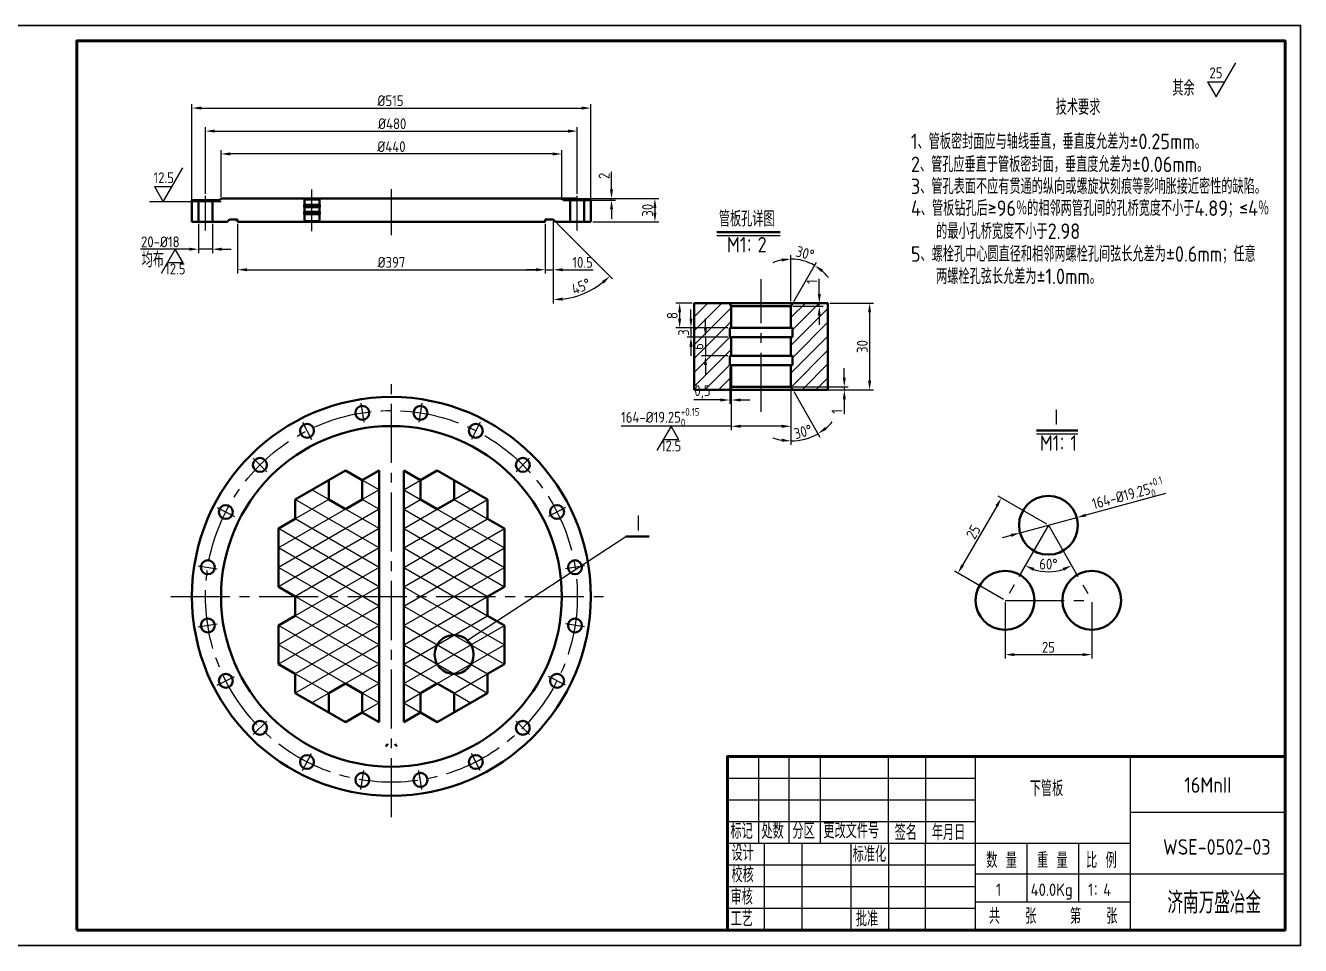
# Model space of a CAD drawing. Header units: millimetres. Extents: x -429811 to -211006, y 118619 to 258323.
# Drawn here: x -213875.5 to -213464, y 121480.2 to 121777.2 of the extents above; entities that cross this region are included whole.
import ezdxf

# ---------------------------------------------------------------- set-up
doc = ezdxf.new("R2010")
doc.units = ezdxf.units.MM
doc.linetypes.add('CENTER2', pattern=[28.575, 19.05, -3.175, 3.175, -3.175])
for name, color, linetype, lineweight in [('图层1', 7, 'Continuous', 40), ('图层2', 1, 'Continuous', 20), ('图层3', 3, 'Continuous', 20), ('图层4', 2, 'Continuous', 20), ('图层6', 4, 'CENTER2', 20), ('图框_内框线', 5, 'Continuous', 50)]:
    doc.layers.add(name, color=color, linetype=linetype, lineweight=lineweight)
doc.layers.add('图框_外框线', color=7, linetype='Continuous')
doc.styles.add('工程字', font='gbenor.shx', dxfattribs={"bigfont": 'gbcbig.shx'})
doc.styles.add('工程字体', font='gbenor.shx', dxfattribs={"bigfont": 'gbcbig.shx'})
doc.dimstyles.new('ISO-25', dxfattribs={"dimtxt": 3.5, "dimasz": 3, "dimexe": 1.25, "dimexo": 0.625, "dimtad": 1, "dimdec": 1, "dimtxsty": '工程字体', "dimcen": 2.5, "dimclrd": 3, "dimclre": 3, "dimclrt": 2, "dimadec": 0, "dimazin": 0, "dimtfac": 1, "dimtdec": 1, "dimtmove": 0, "dimatfit": 3, "dimfxl": 0, "dimlwd": 13, "dimlwe": 13, "dimarcsym": 0})

# ---------------------------------------------------------------- blocks, each defined once
blk = doc.blocks.new('*D141')
at = {"layer": 'Defpoints', "color": 0}
for p in [(-213819.68, 121713.8), (-213815.18, 121713.8), (-213819.68, 121704.97)]:
    blk.add_point(p, dxfattribs=at)
at = {"layer": '图层1', "color": 3, "lineweight": 13}
for p, q in [((-213819.68, 121713.17), (-213819.68, 121703.72)), ((-213815.18, 121713.17), (-213815.18, 121703.72)), ((-213822.68, 121704.97), (-213838.38, 121704.97)), ((-213815.18, 121704.97), (-213819.68, 121704.97)), ((-213812.18, 121704.97), (-213809.18, 121704.97))]:
    blk.add_line(p, q, dxfattribs=at)
at = {"layer": '图层1', "color": 3}
for points in [[(-213822.68, 121705.47), (-213822.68, 121704.47), (-213819.68, 121704.97)], [(-213812.18, 121705.47), (-213812.18, 121704.47), (-213815.18, 121704.97)]]:
    blk.add_solid(points, dxfattribs=at)
at = {"layer": '图层1', "color": 2, "insert": (-213832.03, 121707.34), "char_height": 3.5, "attachment_point": 5, "style": '工程字体'}
blk.add_mtext('20-%%c18', dxfattribs=at)
blk = doc.blocks.new('*D152')
at = {"layer": 'Defpoints', "color": 0}
for p in [(-213623.26, 121700.87), (-213628.47, 121687.55), (-213627.89, 121687.55), (-213628.47, 121686.55), (-213628.47, 121686.55)]:
    blk.add_point(p, dxfattribs=at)
at = {"layer": '图层1', "color": 3, "lineweight": 13}
for p, q in [((-213628.47, 121688.18), (-213628.47, 121703.04)), ((-213627.58, 121688.1), (-213620.23, 121700.83))]:
    blk.add_line(p, q, dxfattribs=at)
for start, end in [(101.3028, 112.6055), (60, 90), (37.3945, 48.6972)]:
    blk.add_arc((-213628.47, 121686.55), 15.23, start, end, dxfattribs=at)
at = {"layer": '图层1', "color": 3}
for points in [[(-213631.5, 121701.99), (-213631.4, 121700.99), (-213628.47, 121701.79)], [(-213618.71, 121697.59), (-213618.12, 121698.4), (-213620.85, 121699.75)]]:
    blk.add_solid(points, dxfattribs=at)
at = {"layer": '图层1', "color": 2, "insert": (-213623.89, 121703.65), "char_height": 3.5, "attachment_point": 5, "rotation": 345, "style": '工程字体'}
blk.add_mtext('30°', dxfattribs=at)
blk = doc.blocks.new('*D151')
at = {"layer": 'Defpoints', "color": 0}
for p in [(-213627.89, 121687.55), (-213628.47, 121686.55), (-213619.32, 121686.55)]:
    blk.add_point(p, dxfattribs=at)
at = {"layer": '图层1', "color": 3, "lineweight": 13}
for p, q in [((-213619.32, 121690.55), (-213619.32, 121695.39)), ((-213627.27, 121687.55), (-213618.07, 121687.55)), ((-213619.32, 121686.55), (-213619.32, 121687.55)), ((-213627.84, 121686.55), (-213618.07, 121686.55)), ((-213619.32, 121683.55), (-213619.32, 121680.55))]:
    blk.add_line(p, q, dxfattribs=at)
at = {"layer": '图层1', "color": 3}
for points in [[(-213619.82, 121690.55), (-213618.82, 121690.55), (-213619.32, 121687.55)], [(-213619.82, 121683.55), (-213618.82, 121683.55), (-213619.32, 121686.55)]]:
    blk.add_solid(points, dxfattribs=at)
at = {"layer": '图层1', "color": 2, "insert": (-213621.7, 121694.47), "char_height": 3.5, "attachment_point": 5, "rotation": 90, "style": '工程字体'}
blk.add_mtext('1', dxfattribs=at)
blk = doc.blocks.new('*D150')
at = {"layer": 'Defpoints', "color": 0}
for p in [(-213628.47, 121660.55), (-213628.47, 121660.55), (-213627.89, 121659.55), (-213628.47, 121647.11), (-213625.43, 121643.33)]:
    blk.add_point(p, dxfattribs=at)
at = {"layer": '图层1', "color": 3, "lineweight": 13}
for p, q in [((-213627.58, 121659.01), (-213619.1, 121644.32)), ((-213628.47, 121646.49), (-213628.47, 121641.81))]:
    blk.add_line(p, q, dxfattribs=at)
for start, end in [(309.8373, 319.6746), (250.3254, 260.1627), (270, 300)]:
    blk.add_arc((-213628.47, 121660.55), 17.49, start, end, dxfattribs=at)
at = {"layer": '图层1', "color": 3}
for points in [[(-213616.97, 121646.71), (-213617.55, 121647.53), (-213619.72, 121645.4)], [(-213631.41, 121643.81), (-213631.5, 121642.82), (-213628.47, 121643.06)]]:
    blk.add_solid(points, dxfattribs=at)
at = {"layer": '图层1', "color": 2, "insert": (-213624.58, 121646.04), "char_height": 3.5, "attachment_point": 5, "rotation": 15, "style": '工程字体'}
blk.add_mtext('30°', dxfattribs=at)
blk = doc.blocks.new('*D149')
at = {"layer": 'Defpoints', "color": 0}
for p in [(-213628.47, 121660.55), (-213628.47, 121659.55), (-213611.24, 121659.55)]:
    blk.add_point(p, dxfattribs=at)
at = {"layer": '图层1', "color": 3, "lineweight": 13}
for p, q in [((-213611.24, 121663.55), (-213611.24, 121666.55)), ((-213627.84, 121660.55), (-213609.99, 121660.55)), ((-213627.84, 121659.55), (-213609.99, 121659.55)), ((-213611.24, 121660.55), (-213611.24, 121659.55)), ((-213611.24, 121656.55), (-213611.24, 121651.72))]:
    blk.add_line(p, q, dxfattribs=at)
at = {"layer": '图层1', "color": 3}
for points in [[(-213611.74, 121663.55), (-213610.74, 121663.55), (-213611.24, 121660.55)], [(-213611.74, 121656.55), (-213610.74, 121656.55), (-213611.24, 121659.55)]]:
    blk.add_solid(points, dxfattribs=at)
at = {"layer": '图层1', "color": 2, "insert": (-213613.62, 121652.64), "char_height": 3.5, "attachment_point": 5, "rotation": 90, "style": '工程字体'}
blk.add_mtext('1', dxfattribs=at)
blk = doc.blocks.new('*D148')
at = {"layer": 'Defpoints', "color": 0}
for p in [(-213648.22, 121667.55), (-213647.72, 121667.55), (-213647.72, 121656.29)]:
    blk.add_point(p, dxfattribs=at)
at = {"layer": '图层1', "color": 3, "lineweight": 13}
for p, q in [((-213648.22, 121666.93), (-213648.22, 121655.04)), ((-213647.72, 121666.93), (-213647.72, 121655.04)), ((-213651.22, 121656.29), (-213659.82, 121656.29)), ((-213647.72, 121656.29), (-213648.22, 121656.29)), ((-213644.72, 121656.29), (-213641.72, 121656.29))]:
    blk.add_line(p, q, dxfattribs=at)
at = {"layer": '图层1', "color": 3}
for points in [[(-213651.22, 121656.79), (-213651.22, 121655.79), (-213648.22, 121656.29)], [(-213644.72, 121656.79), (-213644.72, 121655.79), (-213647.72, 121656.29)]]:
    blk.add_solid(points, dxfattribs=at)
at = {"layer": '图层1', "color": 2, "insert": (-213657.02, 121658.88), "char_height": 3.5, "attachment_point": 5, "style": '工程字体'}
blk.add_mtext('0,5', dxfattribs=at)
blk = doc.blocks.new('*D147')
at = {"layer": 'Defpoints', "color": 0}
for p in [(-213648.22, 121676.55), (-213656.06, 121670.55), (-213648.22, 121670.55)]:
    blk.add_point(p, dxfattribs=at)
at = {"layer": '图层1', "color": 3, "lineweight": 13}
for p, q in [((-213656.06, 121679.55), (-213656.06, 121682.55)), ((-213648.84, 121676.55), (-213657.31, 121676.55)), ((-213656.06, 121676.55), (-213656.06, 121670.55)), ((-213648.84, 121670.55), (-213657.31, 121670.55)), ((-213656.06, 121667.55), (-213656.06, 121664.55))]:
    blk.add_line(p, q, dxfattribs=at)
at = {"layer": '图层1', "color": 3}
for points in [[(-213656.56, 121679.55), (-213655.56, 121679.55), (-213656.06, 121676.55)], [(-213656.56, 121667.55), (-213655.56, 121667.55), (-213656.06, 121670.55)]]:
    blk.add_solid(points, dxfattribs=at)
at = {"layer": '图层1', "color": 2, "insert": (-213658.44, 121673.55), "char_height": 3.5, "attachment_point": 5, "rotation": 90, "style": '工程字体'}
blk.add_mtext('6', dxfattribs=at)
blk = doc.blocks.new('*D146')
at = {"layer": 'Defpoints', "color": 0}
for p in [(-213648.22, 121679.55), (-213660.74, 121676.55), (-213648.22, 121676.55)]:
    blk.add_point(p, dxfattribs=at)
at = {"layer": '图层1', "color": 3, "lineweight": 13}
for p, q in [((-213660.74, 121682.55), (-213660.74, 121685.55)), ((-213648.84, 121679.55), (-213661.99, 121679.55)), ((-213660.74, 121679.55), (-213660.74, 121676.55)), ((-213648.84, 121676.55), (-213661.99, 121676.55)), ((-213660.74, 121673.55), (-213660.74, 121670.55))]:
    blk.add_line(p, q, dxfattribs=at)
at = {"layer": '图层1', "color": 3}
for points in [[(-213661.24, 121682.55), (-213660.24, 121682.55), (-213660.74, 121679.55)], [(-213661.24, 121673.55), (-213660.24, 121673.55), (-213660.74, 121676.55)]]:
    blk.add_solid(points, dxfattribs=at)
at = {"layer": '图层1', "color": 2, "insert": (-213663.11, 121678.05), "char_height": 3.5, "attachment_point": 5, "rotation": 90, "style": '工程字体'}
blk.add_mtext('3', dxfattribs=at)
blk = doc.blocks.new('*D145')
at = {"layer": 'Defpoints', "color": 0}
for p in [(-213659.67, 121687.55), (-213664.4, 121679.55), (-213648.22, 121679.55)]:
    blk.add_point(p, dxfattribs=at)
at = {"layer": '图层1', "color": 3, "lineweight": 13}
for p, q in [((-213660.3, 121687.55), (-213665.65, 121687.55)), ((-213664.4, 121684.55), (-213664.4, 121682.55)), ((-213648.84, 121679.55), (-213665.65, 121679.55))]:
    blk.add_line(p, q, dxfattribs=at)
at = {"layer": '图层1', "color": 3}
for points in [[(-213664.9, 121684.55), (-213663.9, 121684.55), (-213664.4, 121687.55)], [(-213664.9, 121682.55), (-213663.9, 121682.55), (-213664.4, 121679.55)]]:
    blk.add_solid(points, dxfattribs=at)
at = {"layer": '图层1', "color": 2, "insert": (-213666.78, 121683.55), "char_height": 3.5, "attachment_point": 5, "rotation": 90, "style": '工程字体'}
blk.add_mtext('8', dxfattribs=at)
blk = doc.blocks.new('*D144')
at = {"layer": 'Defpoints', "color": 0}
for p in [(-213647.72, 121660.55), (-213628.47, 121660.55), (-213628.47, 121647.81)]:
    blk.add_point(p, dxfattribs=at)
at = {"layer": '图层1', "color": 3, "lineweight": 13}
for p, q in [((-213647.72, 121659.93), (-213647.72, 121646.56)), ((-213628.47, 121659.93), (-213628.47, 121646.56)), ((-213647.72, 121647.81), (-213683.22, 121647.81)), ((-213631.47, 121647.81), (-213644.72, 121647.81))]:
    blk.add_line(p, q, dxfattribs=at)
at = {"layer": '图层1', "color": 3}
for points in [[(-213644.72, 121648.31), (-213644.72, 121647.31), (-213647.72, 121647.81)], [(-213631.47, 121648.31), (-213631.47, 121647.31), (-213628.47, 121647.81)]]:
    blk.add_solid(points, dxfattribs=at)
at = {"layer": '图层1', "color": 2, "insert": (-213670.63, 121650.72), "char_height": 3.5, "attachment_point": 5, "style": '工程字体'}
blk.add_mtext('\\A1;164-%%c19.25{\\H0.7x;\\S+0.15^ 0;}', dxfattribs=at)
blk = doc.blocks.new('*D143')
at = {"layer": 'Defpoints', "color": 0}
for p in [(-213616.51, 121687.55), (-213616.51, 121659.55), (-213603.08, 121659.55)]:
    blk.add_point(p, dxfattribs=at)
at = {"layer": '图层1', "color": 3, "lineweight": 13}
for p, q in [((-213615.89, 121687.55), (-213601.83, 121687.55)), ((-213603.08, 121684.55), (-213603.08, 121662.55)), ((-213615.89, 121659.55), (-213601.83, 121659.55))]:
    blk.add_line(p, q, dxfattribs=at)
at = {"layer": '图层1', "color": 3}
for points in [[(-213603.58, 121684.55), (-213602.58, 121684.55), (-213603.08, 121687.55)], [(-213603.58, 121662.55), (-213602.58, 121662.55), (-213603.08, 121659.55)]]:
    blk.add_solid(points, dxfattribs=at)
at = {"layer": '图层1', "color": 2, "insert": (-213605.45, 121673.55), "char_height": 3.5, "attachment_point": 5, "rotation": 90, "style": '工程字体'}
blk.add_mtext('30', dxfattribs=at)
blk = doc.blocks.new('*D157')
at = {"layer": 'Defpoints', "color": 0}
for p in [(-213705.18, 121714.55), (-213705.18, 121714.55), (-213704.43, 121713.8), (-213705.18, 121699.14), (-213698.49, 121689.58)]:
    blk.add_point(p, dxfattribs=at)
at = {"layer": '图层1', "color": 3, "lineweight": 13}
for p, q in [((-213703.99, 121713.35), (-213686.02, 121695.38)), ((-213705.18, 121698.51), (-213705.18, 121687.45))]:
    blk.add_line(p, q, dxfattribs=at)
blk.add_arc((-213705.18, 121714.55), 25.85, 276.6536, 308.3464, dxfattribs=at)
at = {"layer": '图层1', "color": 3}
for points in [[(-213689.48, 121694.65), (-213688.81, 121693.9), (-213686.9, 121696.27)], [(-213702.16, 121688.37), (-213702.21, 121689.37), (-213705.18, 121688.7)]]:
    blk.add_solid(points, dxfattribs=at)
at = {"layer": '图层1', "color": 2, "insert": (-213696.23, 121692.95), "char_height": 3.5, "attachment_point": 5, "rotation": 22.5, "style": '工程字体'}
blk.add_mtext('45°', dxfattribs=at)
blk = doc.blocks.new('*D156')
at = {"layer": 'Defpoints', "color": 0}
for p in [(-213707.81, 121713.8), (-213705.18, 121714.55), (-213705.18, 121698.33)]:
    blk.add_point(p, dxfattribs=at)
at = {"layer": '图层1', "color": 3, "lineweight": 13}
for p, q in [((-213707.81, 121713.17), (-213707.81, 121697.08)), ((-213705.18, 121713.92), (-213705.18, 121697.08)), ((-213710.81, 121698.33), (-213713.81, 121698.33)), ((-213707.81, 121698.33), (-213705.18, 121698.33)), ((-213702.18, 121698.33), (-213692.27, 121698.33))]:
    blk.add_line(p, q, dxfattribs=at)
at = {"layer": '图层1', "color": 3}
for points in [[(-213710.81, 121698.83), (-213710.81, 121697.83), (-213707.81, 121698.33)], [(-213702.18, 121698.83), (-213702.18, 121697.83), (-213705.18, 121698.33)]]:
    blk.add_solid(points, dxfattribs=at)
at = {"layer": '图层1', "color": 2, "insert": (-213695.72, 121700.71), "char_height": 3.5, "attachment_point": 5, "style": '工程字体'}
blk.add_mtext('10.5', dxfattribs=at)
blk = doc.blocks.new('*D155')
at = {"layer": 'Defpoints', "color": 0}
for p in [(-213807.06, 121713.8), (-213707.81, 121713.8), (-213707.81, 121698.35)]:
    blk.add_point(p, dxfattribs=at)
at = {"layer": '图层1', "color": 3, "lineweight": 13}
for p, q in [((-213807.06, 121713.17), (-213807.06, 121697.1)), ((-213707.81, 121713.17), (-213707.81, 121697.1)), ((-213804.06, 121698.35), (-213710.81, 121698.35))]:
    blk.add_line(p, q, dxfattribs=at)
at = {"layer": '图层1', "color": 3}
for points in [[(-213804.06, 121698.85), (-213804.06, 121697.85), (-213807.06, 121698.35)], [(-213710.81, 121698.85), (-213710.81, 121697.85), (-213707.81, 121698.35)]]:
    blk.add_solid(points, dxfattribs=at)
at = {"layer": '图层1', "color": 2, "insert": (-213757.43, 121700.73), "char_height": 3.5, "attachment_point": 5, "style": '工程字体'}
blk.add_mtext('%%c397', dxfattribs=at)
blk = doc.blocks.new('*D154')
at = {"layer": 'Defpoints', "color": 0}
for p in [(-213707.68, 121721.3), (-213693.06, 121713.8), (-213672.38, 121713.8)]:
    blk.add_point(p, dxfattribs=at)
at = {"layer": '图层1', "color": 3, "lineweight": 13}
for p, q in [((-213707.06, 121721.3), (-213671.13, 121721.3)), ((-213672.38, 121718.3), (-213672.38, 121716.8)), ((-213692.43, 121713.8), (-213671.13, 121713.8))]:
    blk.add_line(p, q, dxfattribs=at)
at = {"layer": '图层1', "color": 3}
for points in [[(-213672.88, 121718.3), (-213671.88, 121718.3), (-213672.38, 121721.3)], [(-213672.88, 121716.8), (-213671.88, 121716.8), (-213672.38, 121713.8)]]:
    blk.add_solid(points, dxfattribs=at)
at = {"layer": '图层1', "color": 2, "insert": (-213674.76, 121717.55), "char_height": 3.5, "attachment_point": 5, "rotation": 90, "style": '工程字体'}
blk.add_mtext('30', dxfattribs=at)
blk = doc.blocks.new('*D153')
at = {"layer": 'Defpoints', "color": 0}
for p in [(-213702.43, 121721.3), (-213701.93, 121720.8), (-213686.39, 121720.8)]:
    blk.add_point(p, dxfattribs=at)
at = {"layer": '图层1', "color": 3, "lineweight": 13}
for p, q in [((-213686.39, 121724.3), (-213686.39, 121729.96)), ((-213701.81, 121721.3), (-213685.14, 121721.3)), ((-213701.31, 121720.8), (-213685.14, 121720.8)), ((-213686.39, 121720.8), (-213686.39, 121721.3)), ((-213686.39, 121717.8), (-213686.39, 121714.8))]:
    blk.add_line(p, q, dxfattribs=at)
at = {"layer": '图层1', "color": 3}
for points in [[(-213686.89, 121724.3), (-213685.89, 121724.3), (-213686.39, 121721.3)], [(-213686.89, 121717.8), (-213685.89, 121717.8), (-213686.39, 121720.8)]]:
    blk.add_solid(points, dxfattribs=at)
at = {"layer": '图层1', "color": 2, "insert": (-213688.77, 121728.63), "char_height": 3.5, "attachment_point": 5, "rotation": 90, "style": '工程字体'}
blk.add_mtext('2', dxfattribs=at)
blk = doc.blocks.new('*D163')
at = {"layer": 'Defpoints', "color": 0}
for p in [(-213812.43, 121735.72), (-213812.43, 121721.3), (-213702.43, 121720.3)]:
    blk.add_point(p, dxfattribs=at)
at = {"layer": '图层1', "color": 3, "lineweight": 13}
for p, q in [((-213812.43, 121721.92), (-213812.43, 121736.97)), ((-213702.43, 121720.92), (-213702.43, 121736.97)), ((-213705.43, 121735.72), (-213809.43, 121735.72))]:
    blk.add_line(p, q, dxfattribs=at)
at = {"layer": '图层1', "color": 3}
for points in [[(-213809.43, 121736.22), (-213809.43, 121735.22), (-213812.43, 121735.72)], [(-213705.43, 121736.22), (-213705.43, 121735.22), (-213702.43, 121735.72)]]:
    blk.add_solid(points, dxfattribs=at)
at = {"layer": '图层1', "color": 2, "insert": (-213757.43, 121738.09), "char_height": 3.5, "attachment_point": 5, "style": '工程字体'}
blk.add_mtext('%%c440', dxfattribs=at)
blk = doc.blocks.new('*D162')
at = {"layer": 'Defpoints', "color": 0}
for p in [(-213697.43, 121743.1), (-213817.43, 121722.19), (-213697.43, 121722.19)]:
    blk.add_point(p, dxfattribs=at)
at = {"layer": '图层1', "color": 3, "lineweight": 13}
for p, q in [((-213817.43, 121722.82), (-213817.43, 121744.35)), ((-213814.43, 121743.1), (-213700.43, 121743.1)), ((-213697.43, 121722.82), (-213697.43, 121744.35))]:
    blk.add_line(p, q, dxfattribs=at)
at = {"layer": '图层1', "color": 3}
for points in [[(-213814.43, 121743.6), (-213814.43, 121742.6), (-213817.43, 121743.1)], [(-213700.43, 121743.6), (-213700.43, 121742.6), (-213697.43, 121743.1)]]:
    blk.add_solid(points, dxfattribs=at)
at = {"layer": '图层1', "color": 2, "insert": (-213757.18, 121745.47), "char_height": 3.5, "attachment_point": 5, "style": '工程字体'}
blk.add_mtext('%%c480', dxfattribs=at)
blk = doc.blocks.new('*D161')
at = {"layer": 'Defpoints', "color": 0}
for p in [(-213693.06, 121750.53), (-213821.81, 121713.8), (-213693.06, 121713.8)]:
    blk.add_point(p, dxfattribs=at)
at = {"layer": '图层1', "color": 3, "lineweight": 13}
for p, q in [((-213821.81, 121714.42), (-213821.81, 121751.78)), ((-213818.81, 121750.53), (-213696.06, 121750.53)), ((-213693.06, 121714.42), (-213693.06, 121751.78))]:
    blk.add_line(p, q, dxfattribs=at)
at = {"layer": '图层1', "color": 3}
for points in [[(-213818.81, 121751.03), (-213818.81, 121750.03), (-213821.81, 121750.53)], [(-213696.06, 121751.03), (-213696.06, 121750.03), (-213693.06, 121750.53)]]:
    blk.add_solid(points, dxfattribs=at)
at = {"layer": '图层1', "color": 2, "insert": (-213757.73, 121752.9), "char_height": 3.5, "attachment_point": 5, "style": '工程字体'}
blk.add_mtext('%%c515', dxfattribs=at)
blk = doc.blocks.new('*D160')
at = {"layer": 'Defpoints', "color": 0}
for p in [(-213545.35, 121615.86), (-213574.55, 121600.38), (-213559.35, 121591.61)]:
    blk.add_point(p, dxfattribs=at)
at = {"layer": '图层1', "color": 3, "lineweight": 13}
for p, q in [((-213562.05, 121622.03), (-213573.05, 121602.98)), ((-213545.89, 121616.17), (-213561.63, 121625.25)), ((-213559.89, 121591.92), (-213575.63, 121601.01))]:
    blk.add_line(p, q, dxfattribs=at)
at = {"layer": '图层1', "color": 3}
for points in [[(-213562.48, 121622.28), (-213561.62, 121621.78), (-213560.55, 121624.63)], [(-213573.48, 121603.23), (-213572.62, 121602.73), (-213574.55, 121600.38)]]:
    blk.add_solid(points, dxfattribs=at)
at = {"layer": '图层1', "color": 2, "insert": (-213569.61, 121613.69), "char_height": 3.5, "attachment_point": 5, "rotation": 60, "style": '工程字体'}
blk.add_mtext('25', dxfattribs=at)
blk = doc.blocks.new('*D159')
at = {"layer": 'Defpoints', "color": 0}
for p in [(-213545.35, 121615.86), (-213545.35, 121615.86), (-213547.96, 121601.06), (-213559.35, 121591.61), (-213531.35, 121591.61)]:
    blk.add_point(p, dxfattribs=at)
at = {"layer": '图层1', "color": 3, "lineweight": 13}
blk.add_arc((-213545.35, 121615.86), 15.02, 251.4613, 288.5387, dxfattribs=at)
at = {"layer": '图层1', "color": 3}
for points in [[(-213550.33, 121601.16), (-213549.92, 121602.07), (-213552.86, 121602.85)], [(-213540.78, 121602.07), (-213540.37, 121601.16), (-213537.84, 121602.85)]]:
    blk.add_solid(points, dxfattribs=at)
at = {"layer": '图层1', "color": 2, "insert": (-213545.35, 121603.3), "char_height": 3.5, "attachment_point": 5, "style": '工程字体'}
blk.add_mtext('60°', dxfattribs=at)
blk = doc.blocks.new('*D158')
at = {"layer": 'Defpoints', "color": 0}
for p in [(-213559.35, 121591.61), (-213531.35, 121591.61), (-213531.35, 121574.09)]:
    blk.add_point(p, dxfattribs=at)
at = {"layer": '图层1', "color": 3, "lineweight": 13}
for p, q in [((-213559.35, 121590.98), (-213559.35, 121572.84)), ((-213531.35, 121590.98), (-213531.35, 121572.84)), ((-213556.35, 121574.09), (-213534.35, 121574.09))]:
    blk.add_line(p, q, dxfattribs=at)
at = {"layer": '图层1', "color": 3}
for points in [[(-213556.35, 121574.59), (-213556.35, 121573.59), (-213559.35, 121574.09)], [(-213534.35, 121574.59), (-213534.35, 121573.59), (-213531.35, 121574.09)]]:
    blk.add_solid(points, dxfattribs=at)
at = {"layer": '图层1', "color": 2, "insert": (-213545.35, 121576.46), "char_height": 3.5, "attachment_point": 5, "style": '工程字体'}
blk.add_mtext('25', dxfattribs=at)
blk = doc.blocks.new('*D142')
at = {"layer": 'Defpoints', "color": 0}
for p in [(-213536.18, 121618.34), (-213554.52, 121613.38)]:
    blk.add_point(p, dxfattribs=at)
at = {"layer": '图层1', "color": 3, "lineweight": 13}
for p, q in [((-213507.55, 121626.08), (-213533.29, 121619.12)), ((-213554.52, 121613.38), (-213536.18, 121618.34)), ((-213557.42, 121612.59), (-213560.32, 121611.81))]:
    blk.add_line(p, q, dxfattribs=at)
at = {"layer": '图层1', "color": 3}
for points in [[(-213533.42, 121619.6), (-213533.16, 121618.64), (-213536.18, 121618.34)], [(-213557.55, 121613.07), (-213557.29, 121612.11), (-213554.52, 121613.38)]]:
    blk.add_solid(points, dxfattribs=at)
at = {"layer": '图层1', "color": 2, "insert": (-213519.72, 121625.76), "char_height": 3.5, "attachment_point": 5, "rotation": 15.1346, "style": '工程字体'}
blk.add_mtext('\\A1;164-%%c19.25{\\H0.7x;\\S+0.1^ 0;}', dxfattribs=at)

msp = doc.modelspace()

# ---------------------------------------------------------------- hatches: boundary and pattern name
at = {"layer": '图层2'}
h = msp.add_hatch(dxfattribs=at)
h.set_pattern_fill('ANSI31', color=256, style=0)
h.set_pattern_definition([(45, (420, 0), (-2.24506403, 2.24506403), [])])
h.paths.add_polyline_path([(-213648.22, 121676.55), (-213648.22, 121679.55), (-213647.72, 121679.55), (-213647.72, 121686.55), (-213648.29, 121687.55), (-213659.67, 121687.55), (-213659.67, 121659.55), (-213648.29, 121659.55), (-213647.72, 121660.55), (-213647.72, 121667.55), (-213648.22, 121667.55), (-213648.22, 121670.55), (-213647.72, 121670.55), (-213647.72, 121676.55)])
h.paths.add_polyline_path([(-213627.97, 121676.55), (-213628.47, 121676.55), (-213628.47, 121670.55), (-213627.97, 121670.55), (-213627.97, 121667.55), (-213628.47, 121667.55), (-213628.47, 121660.55), (-213627.89, 121659.55), (-213616.51, 121659.55), (-213616.51, 121687.55), (-213627.89, 121687.55), (-213628.47, 121686.55), (-213628.47, 121679.55), (-213627.97, 121679.55)])

# ---------------------------------------------------------------- linework, layer by layer
at = {"layer": '图层1'}
for p, q in [((-213821.81, 121713.8), (-213821.81, 121720.8)), ((-213821.81, 121720.8), (-213812.93, 121720.8)), ((-213819.68, 121720.8), (-213819.68, 121713.8)), ((-213815.18, 121720.8), (-213815.18, 121713.8)), ((-213812.43, 121721.3), (-213812.93, 121720.8)), ((-213812.43, 121721.3), (-213697.43, 121721.3)), ((-213785.63, 121721.3), (-213785.49, 121721.05)), ((-213785.49, 121721.05), (-213785.49, 121719.3)), ((-213785.49, 121721.05), (-213780.67, 121721.05)), ((-213780.53, 121721.3), (-213780.67, 121721.05)), ((-213780.67, 121721.05), (-213780.67, 121719.3)), ((-213702.43, 121721.3), (-213701.93, 121720.8)), ((-213693.06, 121720.8), (-213701.93, 121720.8)), ((-213699.68, 121720.8), (-213699.68, 121713.8)), ((-213695.18, 121720.8), (-213695.18, 121713.8)), ((-213693.06, 121713.8), (-213693.06, 121720.8)), ((-213780.55, 121719.3), (-213785.61, 121719.3)), ((-213785.61, 121719.3), (-213785.61, 121718.55)), ((-213785.61, 121718.55), (-213780.55, 121718.55)), ((-213785.61, 121717.05), (-213785.61, 121716.3)), ((-213780.55, 121717.05), (-213785.61, 121717.05)), ((-213785.61, 121716.3), (-213780.55, 121716.3)), ((-213785.49, 121718.55), (-213785.49, 121717.05)), ((-213785.49, 121716.3), (-213785.49, 121714.05)), ((-213780.67, 121718.55), (-213780.67, 121717.05)), ((-213780.67, 121716.3), (-213780.67, 121714.05)), ((-213780.55, 121719.3), (-213780.55, 121718.55)), ((-213780.55, 121717.05), (-213780.55, 121716.3)), ((-213821.81, 121713.8), (-213810.43, 121713.8)), ((-213809.68, 121714.55), (-213810.43, 121713.8)), ((-213807.06, 121714.55), (-213809.68, 121714.55)), ((-213807.06, 121713.8), (-213807.06, 121714.55)), ((-213807.06, 121713.8), (-213707.81, 121713.8)), ((-213785.63, 121713.8), (-213785.49, 121714.05)), ((-213785.49, 121714.05), (-213780.67, 121714.05)), ((-213780.53, 121713.8), (-213780.67, 121714.05)), ((-213707.81, 121714.55), (-213705.18, 121714.55)), ((-213707.81, 121713.8), (-213707.81, 121714.55)), ((-213705.18, 121714.55), (-213704.43, 121713.8)), ((-213704.43, 121713.8), (-213693.06, 121713.8)), ((-213652.43, 121710.45), (-213632, 121710.45)), ((-213616.51, 121687.55), (-213659.67, 121687.55)), ((-213659.67, 121687.55), (-213659.67, 121659.55)), ((-213648.29, 121687.55), (-213647.72, 121686.55)), ((-213627.89, 121687.55), (-213628.47, 121686.55)), ((-213616.51, 121687.55), (-213616.51, 121659.55)), ((-213647.72, 121686.55), (-213647.72, 121679.55)), ((-213647.72, 121686.55), (-213628.47, 121686.55)), ((-213628.47, 121686.55), (-213628.47, 121679.55)), ((-213627.97, 121679.55), (-213648.22, 121679.55)), ((-213648.22, 121679.55), (-213648.22, 121676.55)), ((-213627.97, 121679.55), (-213627.97, 121676.55)), ((-213648.22, 121676.55), (-213627.97, 121676.55)), ((-213647.72, 121676.55), (-213647.72, 121670.55)), ((-213628.47, 121676.55), (-213628.47, 121670.55)), ((-213648.22, 121670.55), (-213648.22, 121667.55)), ((-213627.97, 121670.55), (-213648.22, 121670.55)), ((-213648.22, 121667.55), (-213627.97, 121667.55)), ((-213647.72, 121667.55), (-213647.72, 121660.55)), ((-213628.47, 121667.55), (-213628.47, 121660.55)), ((-213627.97, 121670.55), (-213627.97, 121667.55)), ((-213616.51, 121659.55), (-213659.67, 121659.55)), ((-213648.29, 121659.55), (-213647.72, 121660.55)), ((-213647.72, 121660.55), (-213628.47, 121660.55)), ((-213627.89, 121659.55), (-213628.47, 121660.55)), ((-213549.2, 121646.44), (-213535.89, 121646.44)), ((-213772.26, 121633.52), (-213788.49, 121624.14)), ((-213777.67, 121630.39), (-213777.67, 121624.14)), ((-213766.84, 121630.39), (-213772.26, 121633.52)), ((-213761.43, 121633.52), (-213766.84, 121630.39)), ((-213766.84, 121630.39), (-213766.84, 121624.14)), ((-213761.43, 121552.27), (-213761.43, 121633.52)), ((-213753.43, 121633.52), (-213748.02, 121630.39)), ((-213753.43, 121552.27), (-213753.43, 121633.52)), ((-213748.02, 121630.39), (-213742.61, 121633.52)), ((-213748.02, 121630.39), (-213748.02, 121624.14)), ((-213742.61, 121633.52), (-213726.37, 121624.14)), ((-213737.19, 121630.39), (-213737.19, 121624.14)), ((-213788.49, 121624.14), (-213788.49, 121617.89)), ((-213777.67, 121624.14), (-213772.26, 121621.02)), ((-213772.26, 121621.02), (-213766.84, 121624.14)), ((-213742.61, 121621.02), (-213748.02, 121624.14)), ((-213737.19, 121624.14), (-213742.61, 121621.02)), ((-213726.37, 121624.14), (-213726.37, 121617.89)), ((-213793.91, 121614.77), (-213788.49, 121617.89)), ((-213720.95, 121614.77), (-213726.37, 121617.89)), ((-213793.91, 121614.77), (-213793.91, 121596.02)), ((-213720.95, 121614.77), (-213720.95, 121596.02)), ((-213681.79, 121612.25), (-213674.23, 121612.25)), ((-213788.49, 121592.89), (-213793.91, 121596.02)), ((-213788.49, 121586.64), (-213788.49, 121592.89)), ((-213726.37, 121592.89), (-213720.95, 121596.02)), ((-213726.37, 121586.64), (-213726.37, 121592.89)), ((-213793.91, 121583.52), (-213788.49, 121586.64)), ((-213720.95, 121583.52), (-213726.37, 121586.64)), ((-213793.91, 121583.52), (-213793.91, 121571.02)), ((-213720.95, 121583.52), (-213720.95, 121571.02)), ((-213788.49, 121567.89), (-213793.91, 121571.02)), ((-213788.49, 121561.64), (-213788.49, 121567.89)), ((-213726.37, 121567.89), (-213720.95, 121571.02)), ((-213726.37, 121561.64), (-213726.37, 121567.89)), ((-213777.67, 121561.64), (-213772.26, 121564.77)), ((-213772.26, 121564.77), (-213766.84, 121561.64)), ((-213742.61, 121564.77), (-213748.02, 121561.64)), ((-213737.19, 121561.64), (-213742.61, 121564.77)), ((-213772.26, 121552.27), (-213788.49, 121561.64)), ((-213777.67, 121555.39), (-213777.67, 121561.64)), ((-213766.84, 121555.39), (-213766.84, 121561.64)), ((-213748.02, 121555.39), (-213748.02, 121561.64)), ((-213742.61, 121552.27), (-213726.37, 121561.64)), ((-213737.19, 121555.39), (-213737.19, 121561.64)), ((-213766.84, 121555.39), (-213772.26, 121552.27)), ((-213761.43, 121552.27), (-213766.84, 121555.39)), ((-213753.43, 121552.27), (-213748.02, 121555.39)), ((-213748.02, 121555.39), (-213742.61, 121552.27))]:
    msp.add_line(p, q, dxfattribs=at)
for centre, radius in [((-213757.43, 121592.89), 64.38), ((-213766.82, 121652.15), 2.25), ((-213748.04, 121652.15), 2.25), ((-213757.43, 121592.89), 55), ((-213784.67, 121646.35), 2.25), ((-213730.19, 121646.35), 2.25), ((-213799.86, 121635.32), 2.25), ((-213715, 121635.32), 2.25), ((-213810.89, 121620.13), 2.25), ((-213703.97, 121620.13), 2.25), ((-213545.35, 121615.86), 9.5), ((-213816.69, 121602.28), 2.25), ((-213698.17, 121602.28), 2.25), ((-213559.35, 121591.61), 9.5), ((-213531.35, 121591.61), 9.5), ((-213816.69, 121583.51), 2.25), ((-213698.17, 121583.51), 2.25), ((-213737.19, 121574.14), 6.3), ((-213810.89, 121565.65), 2.25), ((-213703.97, 121565.65), 2.25), ((-213799.86, 121550.47), 2.25), ((-213715, 121550.47), 2.25), ((-213784.67, 121539.43), 2.25), ((-213730.19, 121539.43), 2.25), ((-213766.82, 121533.63), 2.25), ((-213748.04, 121533.63), 2.25)]:
    msp.add_circle(centre, radius, dxfattribs=at)
for centre, start, end in [((-213759.31, 121545.26), 267.7459, 360), ((-213755.56, 121545.26), 180, 272.2541)]:
    msp.add_arc(centre, 0.625, start, end, dxfattribs=at)
at = {"layer": '图层2'}
for p, q in [((-213652.43, 121709.39), (-213632, 121709.39)), ((-213549.2, 121645.39), (-213535.89, 121645.39)), ((-213761.43, 121627.27), (-213766.84, 121630.39)), ((-213753.43, 121627.27), (-213748.02, 121630.39)), ((-213777.67, 121624.14), (-213783.08, 121627.27)), ((-213761.43, 121627.27), (-213766.84, 121624.14)), ((-213753.43, 121627.27), (-213748.02, 121624.14)), ((-213737.19, 121624.14), (-213731.78, 121627.27)), ((-213761.43, 121608.52), (-213788.49, 121624.14)), ((-213777.67, 121624.14), (-213788.49, 121617.89)), ((-213761.43, 121621.02), (-213766.84, 121624.14)), ((-213753.43, 121621.02), (-213748.02, 121624.14)), ((-213753.43, 121608.52), (-213726.37, 121624.14)), ((-213737.19, 121624.14), (-213726.37, 121617.89)), ((-213761.43, 121621.02), (-213793.91, 121602.27)), ((-213772.26, 121621.02), (-213793.91, 121608.52)), ((-213761.43, 121602.27), (-213788.49, 121617.89)), ((-213761.43, 121614.77), (-213772.26, 121621.02)), ((-213753.43, 121621.02), (-213720.95, 121602.27)), ((-213753.43, 121614.77), (-213742.61, 121621.02)), ((-213753.43, 121602.27), (-213726.37, 121617.89)), ((-213742.61, 121621.02), (-213720.95, 121608.52)), ((-213761.43, 121596.02), (-213793.91, 121614.77)), ((-213761.43, 121614.77), (-213793.91, 121596.02)), ((-213753.43, 121614.77), (-213720.95, 121596.02)), ((-213753.43, 121596.02), (-213720.95, 121614.77)), ((-213761.43, 121589.77), (-213793.91, 121608.52)), ((-213761.43, 121608.52), (-213788.49, 121592.89)), ((-213753.43, 121589.77), (-213720.95, 121608.52)), ((-213753.43, 121608.52), (-213726.37, 121592.89)), ((-213761.43, 121583.52), (-213793.91, 121602.27)), ((-213761.43, 121602.27), (-213788.49, 121586.64)), ((-213753.43, 121583.52), (-213720.95, 121602.27)), ((-213753.43, 121602.27), (-213726.37, 121586.64)), ((-213761.43, 121596.02), (-213793.91, 121577.27)), ((-213761.43, 121577.27), (-213788.49, 121592.89)), ((-213753.43, 121596.02), (-213720.95, 121577.27)), ((-213753.43, 121577.27), (-213726.37, 121592.89)), ((-213761.43, 121589.77), (-213793.91, 121571.02)), ((-213753.43, 121589.77), (-213720.95, 121571.02)), ((-213761.43, 121571.02), (-213788.49, 121586.64)), ((-213753.43, 121571.02), (-213726.37, 121586.64)), ((-213761.43, 121564.77), (-213793.91, 121583.52)), ((-213761.43, 121583.52), (-213788.49, 121567.89)), ((-213753.43, 121564.77), (-213720.95, 121583.52)), ((-213753.43, 121583.52), (-213726.37, 121567.89)), ((-213772.26, 121564.77), (-213793.91, 121577.27)), ((-213761.43, 121577.27), (-213788.49, 121561.64)), ((-213753.43, 121577.27), (-213726.37, 121561.64)), ((-213742.61, 121564.77), (-213720.95, 121577.27)), ((-213777.67, 121561.64), (-213788.49, 121567.89)), ((-213761.43, 121571.02), (-213772.26, 121564.77)), ((-213753.43, 121571.02), (-213742.61, 121564.77)), ((-213737.19, 121561.64), (-213726.37, 121567.89)), ((-213761.43, 121564.77), (-213766.84, 121561.64)), ((-213753.43, 121564.77), (-213748.02, 121561.64)), ((-213777.67, 121561.64), (-213783.08, 121558.52)), ((-213761.43, 121558.52), (-213766.84, 121561.64)), ((-213753.43, 121558.52), (-213748.02, 121561.64)), ((-213737.19, 121561.64), (-213731.78, 121558.52)), ((-213761.43, 121558.52), (-213766.84, 121555.39)), ((-213753.43, 121558.52), (-213748.02, 121555.39)), ((-213638.99, 121541.19), (-213638.99, 121513.19)), ((-213628.99, 121513.19), (-213628.99, 121541.19)), ((-213618.99, 121541.19), (-213618.99, 121513.19)), ((-213596.99, 121513.19), (-213596.99, 121541.19)), ((-213584.99, 121541.19), (-213584.99, 121513.19)), ((-213568.99, 121541.19), (-213568.99, 121485.19)), ((-213518.99, 121541.19), (-213518.99, 121485.19)), ((-213648.99, 121534.19), (-213568.99, 121534.19)), ((-213648.99, 121527.19), (-213568.99, 121527.19)), ((-213518.99, 121523.19), (-213468.99, 121523.19)), ((-213648.99, 121520.19), (-213568.99, 121520.19)), ((-213648.99, 121513.19), (-213518.99, 121513.19)), ((-213636.99, 121485.19), (-213636.99, 121513.19)), ((-213624.99, 121513.19), (-213624.99, 121485.19)), ((-213608.99, 121485.19), (-213608.99, 121513.19)), ((-213596.99, 121513.19), (-213596.99, 121485.19)), ((-213584.99, 121485.19), (-213584.99, 121513.19)), ((-213552.33, 121513.19), (-213552.33, 121494.19)), ((-213535.67, 121513.19), (-213535.67, 121494.19)), ((-213648.99, 121506.19), (-213568.99, 121506.19)), ((-213468.99, 121503.19), (-213568.99, 121503.19)), ((-213648.99, 121499.19), (-213568.99, 121499.19)), ((-213518.99, 121494.19), (-213568.99, 121494.19)), ((-213648.99, 121492.19), (-213568.99, 121492.19))]:
    msp.add_line(p, q, dxfattribs=at)
at = {"layer": '图层3'}
for p, q in [((-213491.21, 121754.16), (-213484.89, 121765.09)), ((-213494.02, 121759.02), (-213491.21, 121754.16)), ((-213494.02, 121759.02), (-213488.4, 121759.02)), ((-213831.11, 121720.3), (-213824.8, 121731.23)), ((-213833.92, 121725.16), (-213828.31, 121725.16)), ((-213833.92, 121725.16), (-213831.11, 121720.3)), ((-213812.43, 121720.3), (-213835.52, 121720.3)), ((-213827.22, 121704.97), (-213831.74, 121697.14)), ((-213824.69, 121700.59), (-213827.22, 121704.97)), ((-213824.69, 121700.59), (-213829.75, 121700.59)), ((-213667.18, 121647.81), (-213671.71, 121639.98)), ((-213664.66, 121643.43), (-213667.18, 121647.81)), ((-213664.66, 121643.43), (-213669.71, 121643.43)), ((-213732.91, 121578.77), (-213681.79, 121612.25))]:
    msp.add_line(p, q, dxfattribs=at)
at = {"layer": '图层6'}
for p, q in [((-213783.08, 121710.8), (-213783.08, 121724.23)), ((-213757.43, 121709.46), (-213757.43, 121724.4)), ((-213817.43, 121711.01), (-213817.43, 121722.19)), ((-213697.43, 121711.01), (-213697.43, 121722.19)), ((-213638.09, 121652.5), (-213638.09, 121695.32)), ((-213757.43, 121521.66), (-213757.43, 121664.13)), ((-213767.3, 121655.22), (-213766.33, 121649.09)), ((-213747.56, 121655.22), (-213748.53, 121649.09)), ((-213786.08, 121649.12), (-213783.26, 121643.59)), ((-213728.78, 121649.12), (-213731.6, 121643.59)), ((-213802.05, 121637.51), (-213797.66, 121633.12)), ((-213712.81, 121637.51), (-213717.2, 121633.12)), ((-213813.66, 121621.54), (-213808.13, 121618.72)), ((-213701.21, 121621.54), (-213706.73, 121618.72)), ((-213545.35, 121615.86), (-213559.35, 121591.61)), ((-213545.35, 121615.86), (-213531.35, 121591.61)), ((-213819.76, 121602.76), (-213813.63, 121601.79)), ((-213695.1, 121602.76), (-213701.23, 121601.79)), ((-213828.66, 121592.89), (-213686.2, 121592.89)), ((-213559.35, 121591.61), (-213531.35, 121591.61)), ((-213819.76, 121583.02), (-213813.63, 121583.99)), ((-213695.1, 121583.02), (-213701.23, 121583.99)), ((-213813.66, 121564.24), (-213808.13, 121567.06)), ((-213701.21, 121564.24), (-213706.73, 121567.06)), ((-213802.05, 121548.27), (-213797.66, 121552.66)), ((-213712.81, 121548.27), (-213717.2, 121552.66)), ((-213786.08, 121536.67), (-213783.26, 121542.2)), ((-213728.78, 121536.67), (-213731.6, 121542.2)), ((-213767.3, 121530.57), (-213766.33, 121536.7)), ((-213747.56, 121530.57), (-213748.53, 121536.7))]:
    msp.add_line(p, q, dxfattribs=at)
msp.add_circle((-213757.43, 121592.89), 60, dxfattribs=at)
at = {"layer": '图框_内框线'}
msp.add_lwpolyline([(-213858.99, 121485.19), (-213468.99, 121485.19), (-213468.99, 121772.19), (-213858.99, 121772.19)], close=True, dxfattribs=at)
msp.add_lwpolyline([(-213468.99, 121541.19), (-213648.99, 121541.19), (-213648.99, 121485.19), (-213468.99, 121485.19), (-213468.99, 121541.19)], dxfattribs=at)
at = {"layer": '图框_外框线'}
msp.add_lwpolyline([(-213883.99, 121480.19), (-213463.99, 121480.19), (-213463.99, 121777.19), (-213883.99, 121777.19)], close=True, dxfattribs=at)

# ---------------------------------------------------------------- texts
at = {"layer": '图层3', "style": '工程字'}
for s, p in [('25', (-213493.38, 121760.15)), ('12.5', (-213834.22, 121726.29)), ('12.5', (-213830.48, 121696.86)), ('12.5', (-213670.44, 121639.7))]:
    msp.add_text(s, height=3.5, dxfattribs=at).set_placement(p)
at = {"layer": '图层4'}
for s, height, style, p in [('其余', 5, '工程字体', (-213505.36, 121754.49)), ('技术要求', 5, '工程字体', (-213543.01, 121748.34)), ('1、管板密封面应与轴线垂直，垂直度允差为%%p0.25mm。', 5, '工程字体', (-213589.74, 121737.26)), ('2、管孔应垂直于管板密封面，垂直度允差为%%p0.06mm。', 5, '工程字体', (-213589.74, 121729.87)), ('3、管孔表面不应有贯通的纵向或螺旋状刻痕等影响胀接近密性的缺陷。', 5, '工程字体', (-213589.74, 121722.76)), ('4、管板钻孔后≥96％的相邻两管孔间的孔桥宽度不小于4.89；≤4％', 5, '工程字体', (-213589.74, 121715.71)), ('管板孔详图', 5, '工程字体', (-213651.74, 121712.28)), ('   的最小孔桥宽度不小于2.98', 5, '工程字体', (-213589.74, 121708.28)), ('M1：2', 5, '工程字体', (-213649.12, 121703.91)), ('均布', 5, '工程字体', (-213838.06, 121699.1)), ('5、螺栓孔中心圆直径和相邻两螺栓孔间弦长允差为%%p0.6mm；任意', 5, '工程字体', (-213589.74, 121700.93)), ('   两螺栓孔弦长允差为%%p1.0mm。', 5, '工程字体', (-213589.74, 121693.71)), ('I', 5, '工程字体', (-213543.53, 121648.28)), ('M1：1', 5, '工程字体', (-213548.15, 121639.9)), ('I', 5, '工程字体', (-213678.4, 121614.09)), ('下管板', 5, '工程字体', (-213551.37, 121528.39)), ('16MnII', 5, '工程字体', (-213501.52, 121529.51)), ('标记', 5, '工程字', (-213647.99, 121514.63)), ('处数', 5, '工程字', (-213637.99, 121514.63)), ('分区', 5, '工程字', (-213627.99, 121514.63)), ('更改文件号', 5, '工程字', (-213617.99, 121514.77)), ('签名', 5, '工程字', (-213594.99, 121514.19)), ('年月日', 5, '工程字', (-213582.99, 121514.19)), ('WSE-0502-03', 5, '工程字体', (-213508.36, 121509.51)), ('设计', 5, '工程字', (-213647.66, 121507.54)), ('标准化', 5, '工程字', (-213608.55, 121507.19)), ('数 量', 5, '工程字', (-213565.42, 121505.19)), ('重 量', 5, '工程字', (-213549.04, 121505.19)), ('比 例', 5, '工程字', (-213533.21, 121505.19)), ('校核', 5, '工程字', (-213647.66, 121500.54)), ('审核', 5, '工程字', (-213647.95, 121493.34)), ('1', 4, '工程字体', (-213562.27, 121496.19)), ('40.0Kg', 4, '工程字体', (-213551.08, 121496.19)), ('1：4', 4, '工程字体', (-213532.57, 121496.19)), ('济南万盛冶金', 7, '工程字体', (-213506.96, 121490.51)), ('工艺', 5, '工程字', (-213647.95, 121486.34)), ('批准', 5, '工程字', (-213607.52, 121486.34)), ('共   张    第   张', 5, '工程字', (-213564.59, 121487.19))]:
    msp.add_text(s, height=height, dxfattribs=dict(at, style=style)).set_placement(p)

# ---------------------------------------------------------------- dimensions: what is measured, and where the dimension line sits
at = {"layer": '图层1'}
for base, p1, p2, text, picture, middle in [((-213693.06, 121750.53), (-213821.81, 121713.8), (-213693.06, 121713.8), '%%c515', '*D161', (-213757.73, 121750.53)), ((-213697.43, 121743.1), (-213817.43, 121722.19), (-213697.43, 121722.19), '%%c480', '*D162', (-213757.18, 121743.1)), ((-213812.43, 121735.72), (-213702.43, 121720.3), (-213812.43, 121721.3), '%%c440', '*D163', (-213757.43, 121735.72)), ((-213628.47, 121647.81), (-213647.72, 121660.55), (-213628.47, 121660.55), '\\A1;164-%%c19.25{\\H0.7x;\\S+0.15^ 0;}', '*D144', (-213670.63, 121647.81)), ((-213531.35, 121574.09), (-213559.35, 121591.61), (-213531.35, 121591.61), '25', '*D158', (-213545.35, 121574.09))]:
    dim = msp.add_linear_dim(base=base, p1=p1, p2=p2, text=text, dimstyle='ISO-25', dxfattribs=at)
    dim.commit()
    dim.dimension.update_dxf_attribs({"geometry": picture, "text_midpoint": middle, "dimtype": 160})
dim = msp.add_linear_dim(base=(-213686.39, 121720.8), p1=(-213702.43, 121721.3), p2=(-213701.93, 121720.8), angle=90, text='2', dimstyle='ISO-25', dxfattribs=at)
dim.commit()
dim.dimension.update_dxf_attribs({"geometry": '*D153', "text_midpoint": (-213686.39, 121728.63), "dimtype": 160})
for base, p1, p2, picture, middle in [((-213672.38, 121713.8), (-213707.68, 121721.3), (-213693.06, 121713.8), '*D154', (-213674.76, 121717.55)), ((-213603.08, 121659.55), (-213616.51, 121687.55), (-213616.51, 121659.55), '*D143', (-213605.45, 121673.55))]:
    dim = msp.add_linear_dim(base=base, p1=p1, p2=p2, angle=90, text='30', dimstyle='ISO-25', dxfattribs=at)
    dim.commit()
    dim.dimension.update_dxf_attribs({"geometry": picture, "text_midpoint": middle})
for base, p1, p2, text, picture, middle in [((-213819.68, 121704.97), (-213815.18, 121713.8), (-213819.68, 121713.8), '20-%%c18', '*D141', (-213832.03, 121707.34)), ((-213707.81, 121698.35), (-213807.06, 121713.8), (-213707.81, 121713.8), '%%c397', '*D155', (-213757.43, 121700.73)), ((-213705.18, 121698.33), (-213707.81, 121713.8), (-213705.18, 121714.55), '10.5', '*D156', (-213695.72, 121700.71))]:
    dim = msp.add_linear_dim(base=base, p1=p1, p2=p2, text=text, dimstyle='ISO-25', dxfattribs=at)
    dim.commit()
    dim.dimension.update_dxf_attribs({"geometry": picture, "text_midpoint": middle})
for base, line1, line2, picture, middle in [((-213698.49, 121689.58), ((-213705.18, 121714.55), (-213705.18, 121699.14)), ((-213705.18, 121714.55), (-213704.43, 121713.8)), '*D157', (-213696.23, 121692.95)), ((-213623.26, 121700.87), ((-213628.47, 121686.55), (-213628.47, 121687.55)), ((-213627.89, 121687.55), (-213628.47, 121686.55)), '*D152', (-213623.89, 121703.65)), ((-213625.43, 121643.33), ((-213628.47, 121660.55), (-213628.47, 121647.11)), ((-213627.89, 121659.55), (-213628.47, 121660.55)), '*D150', (-213624.58, 121646.04)), ((-213547.96, 121601.06), ((-213545.35, 121615.86), (-213531.35, 121591.61)), ((-213545.35, 121615.86), (-213559.35, 121591.61)), '*D159', (-213545.35, 121603.3))]:
    dim = msp.add_angular_dim_2l(base=base, line1=line1, line2=line2, dimstyle='ISO-25', dxfattribs=at)
    dim.commit()
    dim.dimension.update_dxf_attribs({"geometry": picture, "text_midpoint": middle})
dim = msp.add_linear_dim(base=(-213619.32, 121686.55), p1=(-213627.89, 121687.55), p2=(-213628.47, 121686.55), angle=90, dimstyle='ISO-25', dxfattribs=at)
dim.commit()
dim.dimension.update_dxf_attribs({"geometry": '*D151', "text_midpoint": (-213619.32, 121694.47), "dimtype": 160})
for base, p1, p2, picture, middle in [((-213664.4, 121679.55), (-213659.67, 121687.55), (-213648.22, 121679.55), '*D145', (-213666.78, 121683.55)), ((-213660.74, 121676.55), (-213648.22, 121679.55), (-213648.22, 121676.55), '*D146', (-213663.11, 121678.05)), ((-213656.06, 121670.55), (-213648.22, 121676.55), (-213648.22, 121670.55), '*D147', (-213658.44, 121673.55)), ((-213611.24, 121659.55), (-213628.47, 121660.55), (-213628.47, 121659.55), '*D149', (-213613.62, 121652.64))]:
    dim = msp.add_linear_dim(base=base, p1=p1, p2=p2, angle=90, dimstyle='ISO-25', dxfattribs=at)
    dim.commit()
    dim.dimension.update_dxf_attribs({"geometry": picture, "text_midpoint": middle})
dim = msp.add_linear_dim(base=(-213647.72, 121656.29), p1=(-213648.22, 121667.55), p2=(-213647.72, 121667.55), dimstyle='ISO-25', dxfattribs=at)
dim.commit()
dim.dimension.update_dxf_attribs({"geometry": '*D148', "text_midpoint": (-213657.02, 121656.29), "dimtype": 160})
dim = msp.add_diameter_dim_2p(p1=(-213554.52, 121613.38), p2=(-213536.18, 121618.34), text='\\A1;164-%%c19.25{\\H0.7x;\\S+0.1^ 0;}', dimstyle='ISO-25', dxfattribs=at)
dim.commit()
dim.dimension.update_dxf_attribs({"geometry": '*D142', "text_midpoint": (-213519.72, 121625.76)})
dim = msp.add_aligned_dim(p1=(-213545.35, 121615.86), p2=(-213559.35, 121591.61), distance=-17.55, text='25', dimstyle='ISO-25', dxfattribs=at)
dim.commit()
dim.dimension.update_dxf_attribs({"geometry": '*D160', "text_midpoint": (-213569.61, 121613.69)})

doc.saveas('drawing.dxf')
